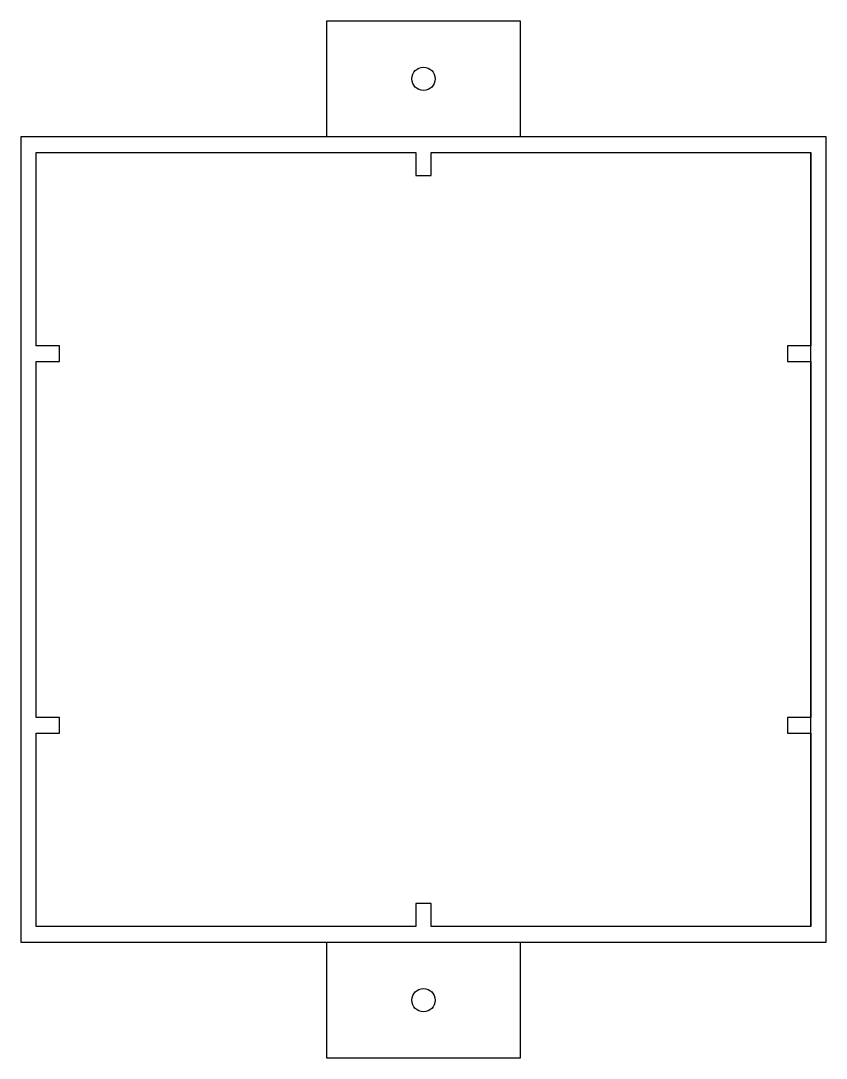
# Model space of a CAD drawing. Header units: millimetres. Extents: x -102 to 2, y -117 to 17.
import ezdxf

# ---------------------------------------------------------------- set-up
doc = ezdxf.new("R2010")
doc.units = ezdxf.units.MM
doc.layers.get('0').update_dxf_attribs({"linetype": 'CONTINUOUS'})

msp = doc.modelspace()

# ---------------------------------------------------------------- linework, layer by layer
for p, q in [((0, -100), (0, 0)), ((-102, -102), (2, -102))]:
    msp.add_line(p, q)
for points in [[(-37.5, 2), (-62.5, 2), (-62.5, 17), (-37.5, 17)], [(2, -102), (2, 2), (-102, 2), (-102, -102)], [(-51, 0), (-51, -3), (-49, -3), (-49, 0), (0, 0), (0, -25), (-3, -25), (-3, -27), (0, -27), (0, -73), (-3, -73), (-3, -75), (0, -75), (0, -100), (-49, -100), (-49, -97), (-51, -97), (-51, -100), (-100, -100), (-100, -75), (-97, -75), (-97, -73), (-100, -73), (-100, -27), (-97, -27), (-97, -25), (-100, -25), (-100, 0)], [(-37.5, -117), (-62.5, -117), (-62.5, -102), (-37.5, -102)]]:
    msp.add_lwpolyline(points, close=True)
for centre in [(-50, 9.5), (-50, -109.5)]:
    msp.add_circle(centre, 1.5)

doc.saveas('drawing.dxf')
